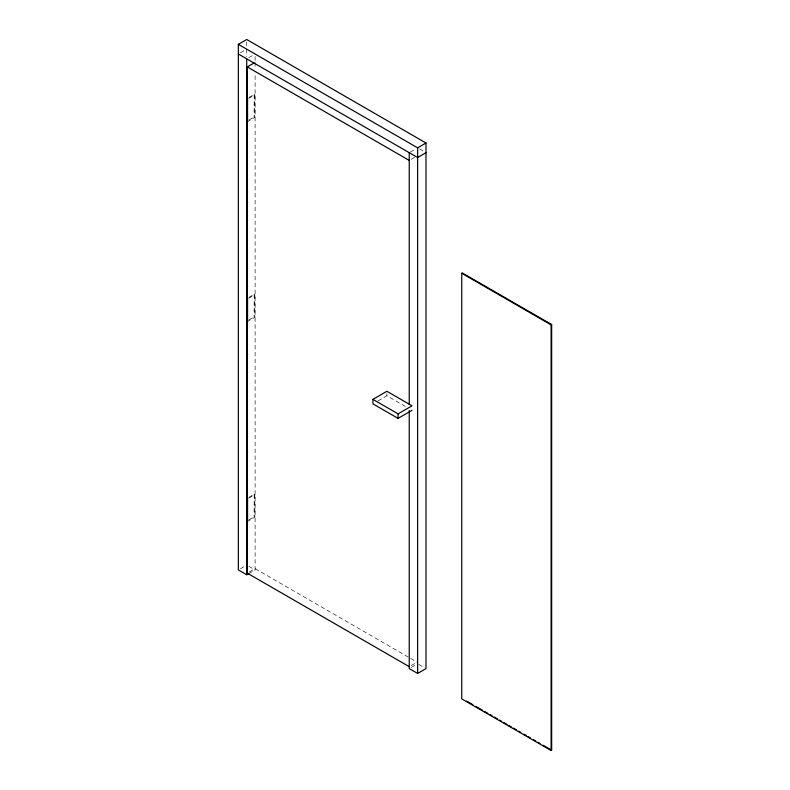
<?xml version="1.0" encoding="UTF-8"?>
<svg xmlns="http://www.w3.org/2000/svg" width="790" height="790" viewBox="0 0 790 790"><rect width="100%" height="100%" fill="white"/><g stroke="black" fill="none" stroke-linecap="round" stroke-linejoin="round"><path stroke-width="0.59" stroke-dasharray="3.95 2.96" d="M240.436 52.802L244.624 50.382M248.811 57.64L254.054 54.619M248.959 97.407L254.143 94.415L254.815 94.8L254.815 117.374L247.556 121.561M248.593 98.395L254.815 94.8M248.959 119.981L254.143 116.989L254.815 117.374M410.287 152.075L415.52 149.053M411.195 159.294L415.106 157.032M248.959 297.326L254.143 294.334L254.815 294.719L254.815 317.294L247.556 321.481M248.593 298.314L254.815 294.719M248.959 319.901L254.143 316.909L254.815 317.294M377.926 400.984L386.903 395.81L405.754 406.692M248.959 497.246L254.143 494.254L254.815 494.639L254.815 517.213L247.556 521.4M248.593 498.233L254.815 494.639M248.959 519.82L254.143 516.828L254.815 517.213M240.436 568.721L244.624 566.302M249.235 572.029L255.101 568.642L409.605 657.843M248.811 573.56L255.101 569.926L255.101 73.48M411.195 665.536L416.083 662.711M411.333 667.392L415.52 664.973M419.599 148.984L423.904 151.473M410.672 658.455L417.061 662.148M248.811 566.302L255.101 569.926M418.67 664.37L423.904 667.392M386.903 393.548L386.903 395.81M255.101 56.475L255.101 61.413M255.101 62.39L255.101 68.819M254.143 94.415L254.143 116.989M254.143 294.334L254.143 316.909M254.143 494.254L254.143 516.828M246.717 41.919L246.717 46.758M246.717 49.178L246.717 56.584"/><path stroke-width="1.19" d="M248.811 573.56L246.717 574.764L238.343 569.926L238.343 44.339L246.717 39.5L425.998 143.01L425.998 668.597L417.624 673.436L409.24 668.597L409.24 410.642M409.24 666.661L247.28 573.155L247.28 66.913L254.123 62.963M238.343 44.339L417.624 147.839L425.998 143.01M425.998 152.677L417.624 157.516L238.343 54.006M461.745 273.271L462.298 272.955L551.657 324.542L551.657 750.174L551.104 750.5L461.745 698.913L461.745 273.271L551.104 324.868L551.657 324.542M372.939 399.355L386.903 391.287L412.034 405.803L398.071 413.861L372.939 399.355L372.939 403.868L398.071 418.374L412.034 410.316M247.28 66.913L409.24 160.419M246.885 98.602L247.556 98.987L247.556 121.561L246.885 121.176M246.885 298.521L247.556 298.906L247.556 321.481L246.885 321.096M246.885 498.441L247.556 498.826L247.556 521.4L246.885 521.015M466.554 701.046L472.934 704.729M476.133 706.566L482.512 710.259M484.635 711.484L487.835 713.331M489.958 714.555L492.081 715.78M494.214 717.014L497.404 718.851M499.537 720.085L501.66 721.31M503.783 722.544L506.983 724.381M509.106 725.615L511.239 726.84M513.362 728.064L516.551 729.911M518.684 731.135L520.808 732.37M523.997 734.206L526.13 735.441M528.253 736.665L530.386 737.89M533.576 739.736L535.699 740.961M537.832 742.195L539.955 743.42M543.145 745.266L551.657 750.174M551.104 324.868L551.104 750.5M417.624 147.839L417.624 673.436M409.24 152.677L409.24 404.47M398.071 413.861L398.071 418.374M246.717 58.845L246.717 574.764"/></g></svg>
